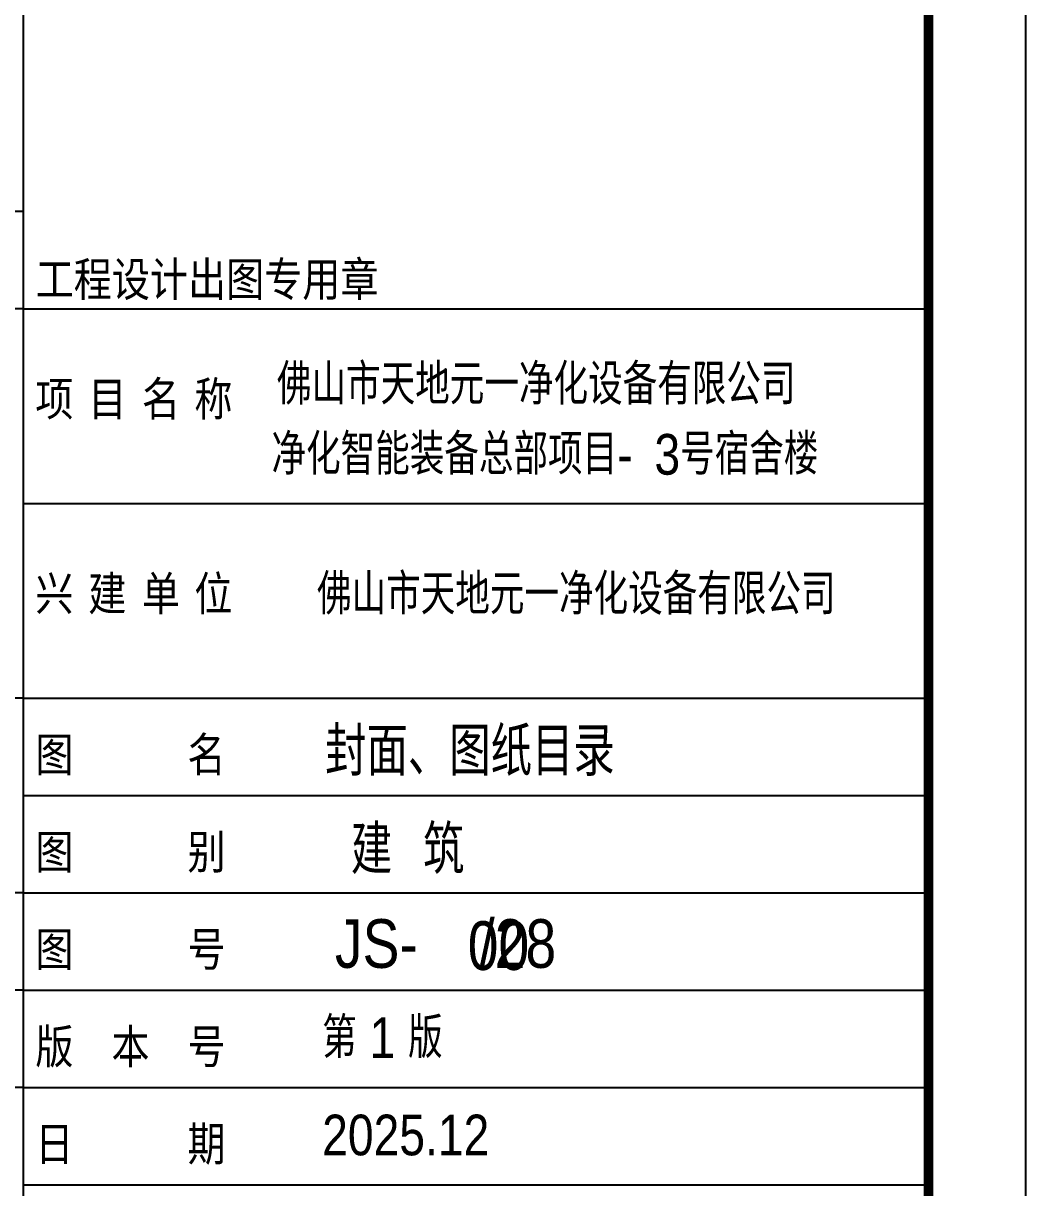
# Model space of a CAD drawing. Extents: x -1041549 to 749950, y -354245 to 17554.
# Drawn here: x -898533 to -888233, y -130050 to -118087 of the extents above; entities that cross this region are included whole.
import ezdxf

# ---------------------------------------------------------------- set-up
doc = ezdxf.new("R2010")
doc.units = 0
doc.header["$LTSCALE"] = 1000
doc.header["$MEASUREMENT"] = 0
for name, color, linetype in [('13', 13, 'Continuous'), ('14', 1, 'Continuous'), ('PUB_TITLE', 4, 'Continuous')]:
    doc.layers.add(name, color=color, linetype=linetype)
doc.styles.add('_HZTXT', font='gs_txt.shx', dxfattribs={"width": 0.8, "bigfont": 'HZTXT.shx'})
doc.styles.add('宋体', font='')
doc.styles.get('宋体').set_extended_font_data('宋体')

# ---------------------------------------------------------------- blocks, each defined once
blk = doc.blocks.new('TUQ')
at = {"layer": '14'}
for p, q in [((-9300, 40000), (-9300, 0)), ((-9300, 20320), (0, 20320)), ((-9300, 18320), (0, 18320)), ((-9300, 16320), (0, 16320)), ((-9300, 15320), (0, 15320)), ((-9300, 14320), (0, 14320)), ((-9300, 13320), (0, 13320)), ((-9300, 12320), (0, 12320)), ((-9300, 11320), (0, 11320))]:
    blk.add_line(p, q, dxfattribs=at)
at = {"layer": '13', "color": 7, "style": '_HZTXT', "width": 0.85}
for s, height, p in [('佛山市天地元一净化设备有限公司', 417.91, (-6694, 19336)), ('净化智能装备总部项目-', 417.91, (-6750, 18616)), ('3号宿舍楼', 417.9, (-2815, 18616)), ('佛山市天地元一净化设备有限公司', 417.91, (-6282, 17179)), ('建  筑', 500, (-5934, 14512)), ('JS-    /28', 500, (-6098, 13549)), ('第 1 版', 417.9, (-6229, 12623)), ('2025.12', 417.9, (-6229, 11623))]:
    blk.add_text(s, height=height, dxfattribs=at).set_placement(p)
at = {"layer": '14', "style": '宋体', "width": 0.82}
for s, p in [('工程设计出图专用章', (-9173, 20449)), ('名', (-8081, 19220)), ('项', (-9176, 19220)), ('目', (-8632, 19220)), ('称', (-7542, 19220)), ('兴', (-9176, 17220)), ('建', (-8632, 17220)), ('单', (-8081, 17220)), ('位', (-7542, 17220)), ('图      名', (-9176, 15566)), ('图      别', (-9176, 14566)), ('图      号', (-9176, 13566)), ('版  本  号', (-9176, 12566)), ('日      期', (-9176, 11566))]:
    blk.add_text(s, height=350, dxfattribs=at).set_placement(p)

msp = doc.modelspace()

# ---------------------------------------------------------------- linework, layer by layer
at = {"layer": '13', "color": 7}
for p, q in [((-898533.1, -120020.7), (-912983.1, -120020.4)), ((-898533.1, -121020.3), (-912983.1, -121020.1)), ((-898533.1, -125020.4), (-912983.1, -125020.2)), ((-898533.1, -127020.5), (-912983.1, -127020.2)), ((-898533.1, -128020.5), (-912983.1, -128020.3)), ((-898533.1, -129020.5), (-912983.1, -129020.3))]:
    msp.add_line(p, q, dxfattribs=at)
at = {"layer": 'PUB_TITLE', "color": 0}
msp.add_line((-898533.1, -101340.7), (-898533.1, -141340.7), dxfattribs=at)
at = {"layer": 'PUB_TITLE'}
msp.add_lwpolyline([(-947633.1, -142340.5), (-888233.1, -142340.5), (-888233.1, -100340.5), (-947633.1, -100340.5)], close=True, dxfattribs=at)
at = {"layer": 'PUB_TITLE', "const_width": 100}
msp.add_lwpolyline([(-945133.1, -141340.5), (-889233.1, -141340.5), (-889233.1, -101340.5), (-945133.1, -101340.5)], close=True, dxfattribs=at)

# ---------------------------------------------------------------- block references
at = {"layer": '14'}
msp.add_blockref('TUQ', (-889233.1, -141340.5), dxfattribs=at)

# ---------------------------------------------------------------- texts
at = {"layer": '13', "color": 7, "style": '_HZTXT', "width": 0.85}
for s, p in [('封面、图纸目录', (-895431, -125818.5)), ('00', (-893966.5, -127812.7))]:
    msp.add_text(s, height=500, dxfattribs=at).set_placement(p)

doc.saveas('drawing.dxf')
